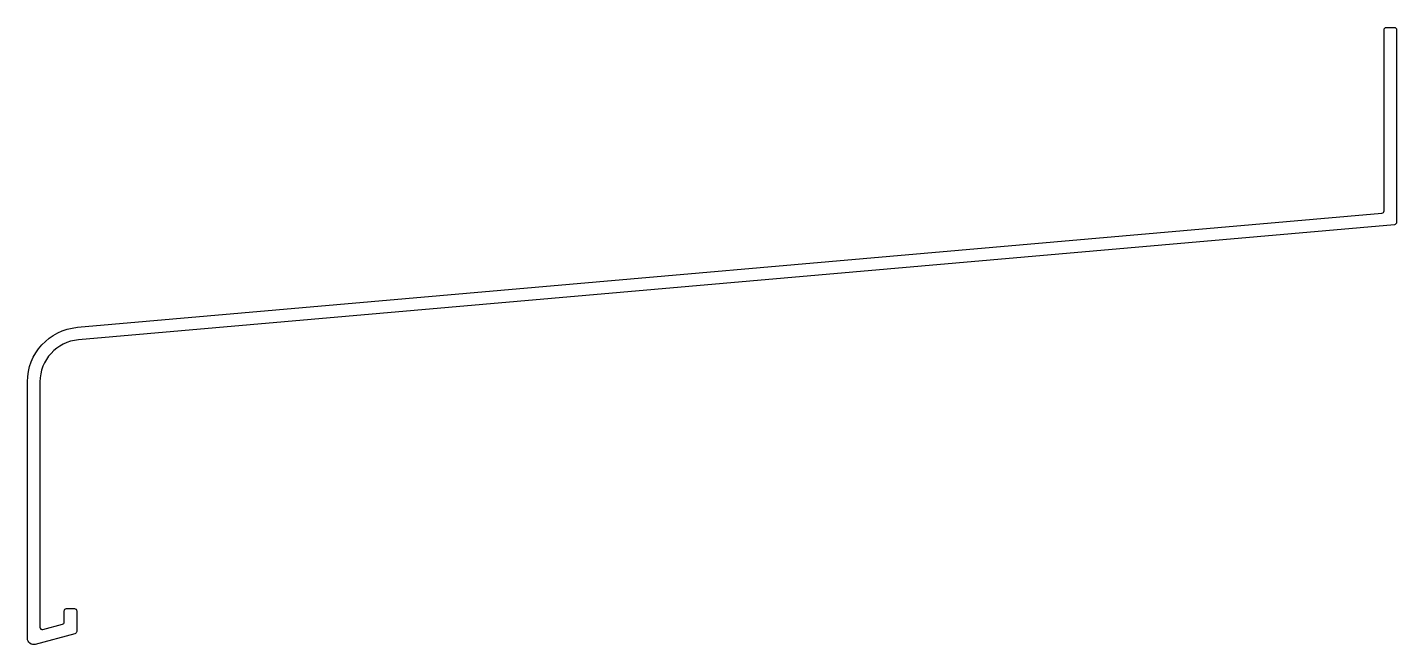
# Model space of a CAD drawing. Extents: x 596 to 771, y 672 to 751.
import ezdxf

# ---------------------------------------------------------------- set-up
doc = ezdxf.new("R2010")
doc.units = 0
doc.layers.add('OLCU', color=242, linetype='CONTINUOUS')

msp = doc.modelspace()

# ---------------------------------------------------------------- linework, layer by layer
at = {"layer": 'OLCU', "color": 0}
msp.add_lwpolyline([(597.71, 674.59, 0.493145), (598.08, 674.3), (600.58, 674.97, 0.339454), (600.81, 675.26), (600.81, 676.66, -0.414214), (601.11, 676.96), (602.11, 676.96, -0.414214), (602.41, 676.66), (602.41, 674.03, -0.339454), (602.18, 673.74), (597.11, 672.39, -0.493145), (596.11, 673.16), (596.11, 705.95, -0.388879), (602.5, 712.92), (769.23, 727.51, 0.388879), (769.5, 727.8), (769.5, 750.96, -0.414214), (769.8, 751.26), (770.8, 751.26, -0.414214), (771.1, 750.96), (771.1, 726.34, -0.388879), (770.83, 726.04), (602.64, 711.32, 0.388879), (597.71, 705.95)], format="xyb", close=True, dxfattribs=at)

doc.saveas('drawing.dxf')
